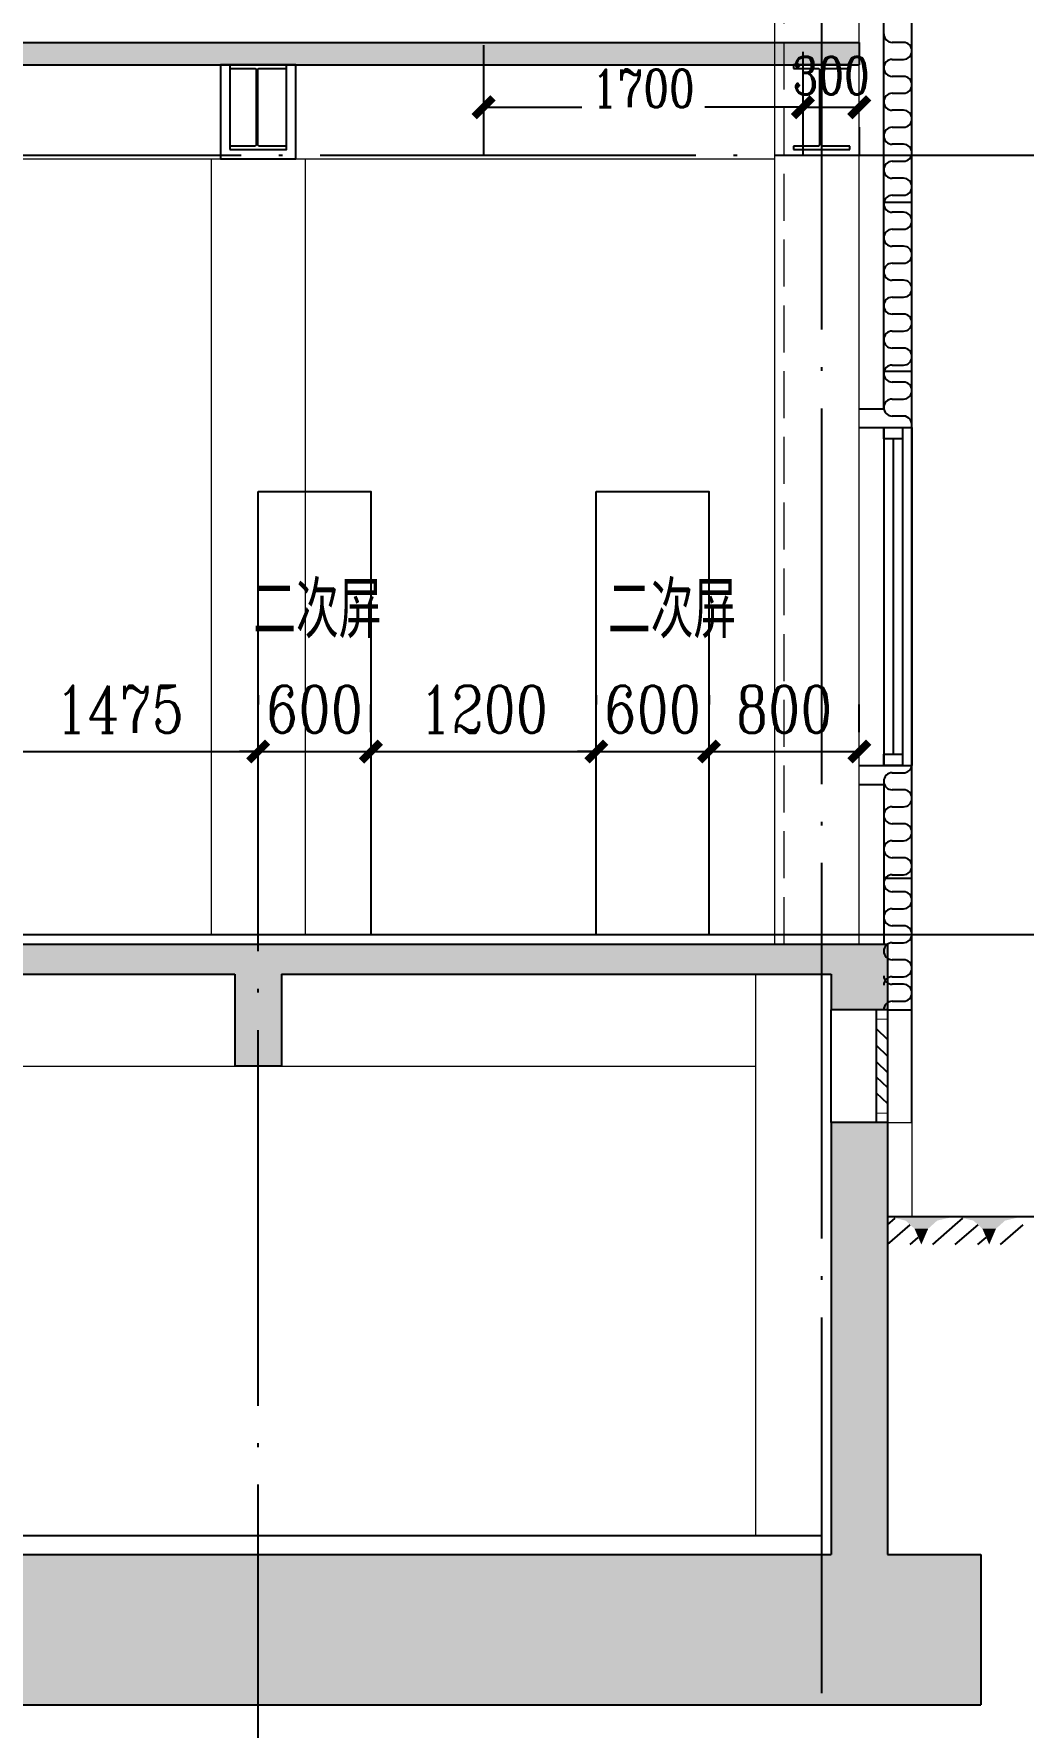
# Model space of a CAD drawing. Extents: x 3213259 to 3716512, y 332899 to 392399.
# Drawn here: x 3702854 to 3708121, y 372942 to 381957 of the extents above; entities that cross this region are included whole.
import ezdxf

# ---------------------------------------------------------------- set-up
doc = ezdxf.new("R2010")
doc.units = 0
doc.header["$LTSCALE"] = 1000
doc.header["$MEASUREMENT"] = 0
for name, pattern in [('DASH', [0.35, 0.25, -0.1]), ('DOTE', [2.42, 2, -0.2, 0.02, -0.2]), ('PHANTOM2', [31.75, 15.875, -3.175, 3.175, -3.175, 3.175, -3.175])]:
    doc.linetypes.add(name, pattern=pattern)
for name, color, linetype in [('A-Column', 1, 'Continuous'), ('A-Columnh', 252, 'Continuous'), ('A-ColumnS', 230, 'Continuous'), ('A-DOTE', 16, 'DOTE'), ('A-Hatch-分期', 251, 'Continuous'), ('A-Line2', 134, 'Continuous'), ('A-WallG', 2, 'Continuous'), ('A-Window', 151, 'Continuous'), ('AXIS', 3, 'Continuous'), ('PUB_DIM', 3, 'Continuous'), ('sun-电气设备', 6, 'Continuous'), ('Z-Green-line', 3, 'PHANTOM2')]:
    doc.layers.add(name, color=color, linetype=linetype)
for name, color, linetype, lineweight in [('A-Line1', 11, 'Continuous', 9), ('A-Pub-Text', 7, 'Continuous', 9), ('A-Wall', 2, 'Continuous', 9)]:
    doc.layers.add(name, color=color, linetype=linetype, lineweight=lineweight)
doc.styles.add('_TCH_DIM_T3', font='SIMPLEX.shx', dxfattribs={"width": 0.705882, "bigfont": 'GBCBIG'})
doc.styles.add('DIM_FONT', font='COMPLEX8.SHX', dxfattribs={"width": 0.6, "bigfont": 'HZITXT.SHX'})
doc.styles.add('HZ', font='complex8.shx', dxfattribs={"width": 0.8, "bigfont": 'hztxt.shx'})
doc.styles.add('sepd_yb2', font='sepd_gbe.shx', dxfattribs={"width": 0.8, "bigfont": 'sepd_gbc.shx'})
doc.dimstyles.new('_TCH_ARCH&&100', dxfattribs={"dimtxt": 297.5, "dimasz": 100, "dimexe": 250, "dimexo": 300, "dimgap": 126.25, "dimtad": 1, "dimdec": 0, "dimzin": 0, "dimdsep": 46, "dimtxsty": '_TCH_DIM_T3', "dimblk": 'ARCHTICK', "dimcen": 0.09, "dimclrt": 7, "dimazin": 2, "dimtfac": 1, "dimtdec": 0, "dimtix": 1, "dimtmove": 2, "dimatfit": 3, "dimfxl": 1, "dimtolj": 1, "dimtzin": 0, "dimarcsym": 0})
doc.dimstyles.new('DIMN', dxfattribs={"dimtxt": 300, "dimasz": 100, "dimexe": 250, "dimexo": 300, "dimgap": 100, "dimtad": 1, "dimdec": 0, "dimzin": 0, "dimdsep": 46, "dimtxsty": 'DIM_FONT', "dimblk": 'ARCHTICK', "dimcen": 0.09, "dimclrt": 7, "dimazin": 2, "dimtfac": 1, "dimtdec": 0, "dimtix": 1, "dimtmove": 2, "dimatfit": 3, "dimldrblk": 'ARCHTICK', "dimfxl": 1, "dimtolj": 1, "dimtzin": 0, "dimarcsym": 0})

# ---------------------------------------------------------------- blocks, each defined once
blk = doc.blocks.new('_ArchTick')
at = {"color": 0, "linetype": 'ByBlock', "const_width": 0.4}
blk.add_lwpolyline([(-0.5, -0.5), (0.5, 0.5)], dxfattribs=at)
blk = doc.blocks.new('*D366')
at = {"layer": 'AXIS', "color": 0, "lineweight": -2}
for p, q in [((3706948.3, 381860.7), (3706948.3, 381316.3)), ((3706948.3, 381566.3), (3707248.3, 381566.3)), ((3707248.3, 381460.7), (3707248.3, 381316.3))]:
    blk.add_line(p, q, dxfattribs=at)
at = {"layer": 'Defpoints', "color": 0}
for p in [(3706948.3, 382160.7), (3707248.3, 381760.7), (3707248.3, 381566.3)]:
    blk.add_point(p, dxfattribs=at)
at = {"layer": 'AXIS', "color": 0, "lineweight": -2, "xscale": 100, "yscale": 100, "zscale": 100, "rotation": 180}
blk.add_blockref('_ArchTick', (3706948.3, 381566.3), dxfattribs=at)
at = {"layer": 'AXIS', "color": 0, "lineweight": -2, "xscale": 100, "yscale": 100, "zscale": 100}
blk.add_blockref('_ArchTick', (3707248.3, 381566.3), dxfattribs=at)
at = {"layer": 'AXIS', "color": 7, "insert": (3707098.3, 381734.3), "char_height": 200, "attachment_point": 5, "style": 'HZ'}
blk.add_mtext('\\A1;300', dxfattribs=at)
blk = doc.blocks.new('*D365')
at = {"layer": 'AXIS', "color": 0, "lineweight": -2}
for p, q in [((3705248.3, 381895.6), (3705248.3, 381316.3)), ((3705248.3, 381566.3), (3705771.1, 381566.3)), ((3706948.3, 381566.3), (3706425.5, 381566.3)), ((3706948.3, 381595.6), (3706948.3, 381316.3))]:
    blk.add_line(p, q, dxfattribs=at)
at = {"layer": 'Defpoints', "color": 0}
for p in [(3705248.3, 382195.6), (3706948.3, 381895.6), (3706948.3, 381566.3)]:
    blk.add_point(p, dxfattribs=at)
at = {"layer": 'AXIS', "color": 0, "lineweight": -2, "xscale": 100, "yscale": 100, "zscale": 100, "rotation": 180}
blk.add_blockref('_ArchTick', (3705248.3, 381566.3), dxfattribs=at)
at = {"layer": 'AXIS', "color": 0, "lineweight": -2, "xscale": 100, "yscale": 100, "zscale": 100}
blk.add_blockref('_ArchTick', (3706948.3, 381566.3), dxfattribs=at)
at = {"layer": 'AXIS', "color": 7, "insert": (3706098.3, 381666.3), "char_height": 200, "attachment_point": 5, "style": 'HZ'}
blk.add_mtext('\\A1;1700', dxfattribs=at)
blk = doc.blocks.new('*D364')
at = {"layer": 'Defpoints', "color": 0}
for p in [(3706448.3, 378136), (3707248.3, 378136), (3707248.3, 377939.6)]:
    blk.add_point(p, dxfattribs=at)
at = {"layer": 'PUB_DIM', "color": 0, "lineweight": -2}
for p, q in [((3706448.3, 378436), (3706448.3, 378386)), ((3707248.3, 378239.6), (3707248.3, 378386)), ((3706448.3, 378136), (3707248.3, 378136))]:
    blk.add_line(p, q, dxfattribs=at)
at = {"layer": 'PUB_DIM', "color": 0, "lineweight": -2, "xscale": 100, "yscale": 100, "zscale": 100, "rotation": 180}
blk.add_blockref('_ArchTick', (3706448.3, 378136), dxfattribs=at)
at = {"layer": 'PUB_DIM', "color": 0, "lineweight": -2, "xscale": 100, "yscale": 100, "zscale": 100}
blk.add_blockref('_ArchTick', (3707248.3, 378136), dxfattribs=at)
at = {"layer": 'PUB_DIM', "color": 7, "insert": (3706848.3, 378361), "char_height": 250, "attachment_point": 5, "style": 'HZ'}
blk.add_mtext('\\A1;800', dxfattribs=at)
blk = doc.blocks.new('*D363')
at = {"layer": 'Defpoints', "color": 0}
for p in [(3705848.3, 378136), (3706448.3, 378136), (3706448.3, 377939.6)]:
    blk.add_point(p, dxfattribs=at)
at = {"layer": 'PUB_DIM', "color": 0, "lineweight": -2}
for p, q in [((3705848.3, 378436), (3705848.3, 378386)), ((3706448.3, 378239.6), (3706448.3, 378386)), ((3705848.3, 378136), (3705748.3, 378136)), ((3705848.3, 378136), (3706448.3, 378136)), ((3706448.3, 378136), (3706548.3, 378136))]:
    blk.add_line(p, q, dxfattribs=at)
at = {"layer": 'PUB_DIM', "color": 0, "lineweight": -2, "xscale": 100, "yscale": 100, "zscale": 100}
blk.add_blockref('_ArchTick', (3705848.3, 378136), dxfattribs=at)
at = {"layer": 'PUB_DIM', "color": 0, "lineweight": -2, "xscale": 100, "yscale": 100, "zscale": 100, "rotation": 180}
blk.add_blockref('_ArchTick', (3706448.3, 378136), dxfattribs=at)
at = {"layer": 'PUB_DIM', "color": 7, "insert": (3706148.3, 378361), "char_height": 250, "attachment_point": 5, "style": 'HZ'}
blk.add_mtext('\\A1;600', dxfattribs=at)
blk = doc.blocks.new('*D362')
at = {"layer": 'Defpoints', "color": 0}
for p in [(3704648.3, 378136), (3705848.3, 378136), (3705848.3, 377939.6)]:
    blk.add_point(p, dxfattribs=at)
at = {"layer": 'PUB_DIM', "color": 0, "lineweight": -2}
for p, q in [((3704648.3, 378436), (3704648.3, 378386)), ((3705848.3, 378239.6), (3705848.3, 378386)), ((3704648.3, 378136), (3705848.3, 378136))]:
    blk.add_line(p, q, dxfattribs=at)
at = {"layer": 'PUB_DIM', "color": 0, "lineweight": -2, "xscale": 100, "yscale": 100, "zscale": 100, "rotation": 180}
blk.add_blockref('_ArchTick', (3704648.3, 378136), dxfattribs=at)
at = {"layer": 'PUB_DIM', "color": 0, "lineweight": -2, "xscale": 100, "yscale": 100, "zscale": 100}
blk.add_blockref('_ArchTick', (3705848.3, 378136), dxfattribs=at)
at = {"layer": 'PUB_DIM', "color": 7, "insert": (3705248.3, 378361), "char_height": 250, "attachment_point": 5, "style": 'HZ'}
blk.add_mtext('\\A1;1200', dxfattribs=at)
blk = doc.blocks.new('*D361')
at = {"layer": 'Defpoints', "color": 0}
for p in [(3704048.3, 378136), (3704648.3, 378136), (3704648.3, 377939.6)]:
    blk.add_point(p, dxfattribs=at)
at = {"layer": 'PUB_DIM', "color": 0, "lineweight": -2}
for p, q in [((3704048.3, 378436), (3704048.3, 378386)), ((3704648.3, 378239.6), (3704648.3, 378386)), ((3704048.3, 378136), (3703948.3, 378136)), ((3704048.3, 378136), (3704648.3, 378136)), ((3704648.3, 378136), (3704748.3, 378136))]:
    blk.add_line(p, q, dxfattribs=at)
at = {"layer": 'PUB_DIM', "color": 0, "lineweight": -2, "xscale": 100, "yscale": 100, "zscale": 100}
blk.add_blockref('_ArchTick', (3704048.3, 378136), dxfattribs=at)
at = {"layer": 'PUB_DIM', "color": 0, "lineweight": -2, "xscale": 100, "yscale": 100, "zscale": 100, "rotation": 180}
blk.add_blockref('_ArchTick', (3704648.3, 378136), dxfattribs=at)
at = {"layer": 'PUB_DIM', "color": 7, "insert": (3704348.3, 378361), "char_height": 250, "attachment_point": 5, "style": 'HZ'}
blk.add_mtext('\\A1;600', dxfattribs=at)
blk = doc.blocks.new('*D373')
at = {"layer": 'Defpoints', "color": 0}
for p in [(3702573.3, 378136), (3704048.3, 378136), (3704048.3, 377939.6)]:
    blk.add_point(p, dxfattribs=at)
at = {"layer": 'PUB_DIM', "color": 0, "lineweight": -2}
for p, q in [((3702573.3, 378436), (3702573.3, 378386)), ((3704048.3, 378239.6), (3704048.3, 378386)), ((3702573.3, 378136), (3704048.3, 378136))]:
    blk.add_line(p, q, dxfattribs=at)
at = {"layer": 'PUB_DIM', "color": 0, "lineweight": -2, "xscale": 100, "yscale": 100, "zscale": 100, "rotation": 180}
blk.add_blockref('_ArchTick', (3702573.3, 378136), dxfattribs=at)
at = {"layer": 'PUB_DIM', "color": 0, "lineweight": -2, "xscale": 100, "yscale": 100, "zscale": 100}
blk.add_blockref('_ArchTick', (3704048.3, 378136), dxfattribs=at)
at = {"layer": 'PUB_DIM', "color": 7, "insert": (3703310.8, 378361), "char_height": 250, "attachment_point": 5, "style": 'HZ'}
blk.add_mtext('\\A1;1475', dxfattribs=at)
blk = doc.blocks.new('$LinePat$自然土壤')
at = {"color": 0}
for p, q in [((0, -90), (71, -19)), ((0, -300), (211, -89)), ((420, -300), (630, -90)), ((210, -300), (286, -224))]:
    blk.add_line(p, q, dxfattribs=at)
for points in [[(0, 0), (630, 0), (168, -45), (462, -45)], [(168, -45), (462, -45), (252, -132), (378, -132)], [(252, -132), (378, -132), (315, -300)]]:
    blk.add_solid(points, dxfattribs=at)
blk = doc.blocks.new('$LinePat$保温层')
at = {"color": 0}
for p, q in [((24, -24), (24, -56)), ((72, -56), (72, -24))]:
    blk.add_line(p, q, dxfattribs=at)
for centre, start, end in [((96, -24), 90, 180), ((0, -24), 0, 90), ((48, -56), 180, 0)]:
    blk.add_arc(centre, 24, start, end, dxfattribs=at)
blk = doc.blocks.new('*D403')
at = {"layer": 'AXIS', "color": 0, "lineweight": -2}
for p, q in [((3684968.3, 372822.3), (3684968.3, 370581.7)), ((3707528.3, 372822.3), (3707528.3, 370581.7)), ((3684968.3, 370831.7), (3707528.3, 370831.7))]:
    blk.add_line(p, q, dxfattribs=at)
at = {"layer": 'Defpoints', "color": 0}
for p in [(3684968.3, 373122.3), (3707528.3, 373122.3), (3707528.3, 370831.7)]:
    blk.add_point(p, dxfattribs=at)
at = {"layer": 'AXIS', "color": 0, "lineweight": -2, "xscale": 100, "yscale": 100, "zscale": 100, "rotation": 180}
blk.add_blockref('_ArchTick', (3684968.3, 370831.7), dxfattribs=at)
at = {"layer": 'AXIS', "color": 0, "lineweight": -2, "xscale": 100, "yscale": 100, "zscale": 100}
blk.add_blockref('_ArchTick', (3707528.3, 370831.7), dxfattribs=at)
at = {"layer": 'AXIS', "color": 7, "insert": (3696248.3, 371106.7), "char_height": 297.5, "attachment_point": 5, "style": '_TCH_DIM_T3'}
blk.add_mtext('\\A1;22560', dxfattribs=at)
blk = doc.blocks.new('*D400')
at = {"layer": 'AXIS', "color": 0, "lineweight": -2}
for p, q in [((3695048.3, 372822.3), (3695048.3, 371381.7)), ((3704048.3, 372822.3), (3704048.3, 371381.7)), ((3695048.3, 371631.7), (3704048.3, 371631.7))]:
    blk.add_line(p, q, dxfattribs=at)
at = {"layer": 'Defpoints', "color": 0}
for p in [(3695048.3, 373122.3), (3704048.3, 373122.3), (3704048.3, 371631.7)]:
    blk.add_point(p, dxfattribs=at)
at = {"layer": 'AXIS', "color": 0, "lineweight": -2, "xscale": 100, "yscale": 100, "zscale": 100, "rotation": 180}
blk.add_blockref('_ArchTick', (3695048.3, 371631.7), dxfattribs=at)
at = {"layer": 'AXIS', "color": 0, "lineweight": -2, "xscale": 100, "yscale": 100, "zscale": 100}
blk.add_blockref('_ArchTick', (3704048.3, 371631.7), dxfattribs=at)
at = {"layer": 'AXIS', "color": 7, "insert": (3699548.3, 371906.7), "char_height": 297.5, "attachment_point": 5, "style": '_TCH_DIM_T3'}
blk.add_mtext('\\A1;9000', dxfattribs=at)
blk = doc.blocks.new('*D399')
at = {"layer": 'AXIS', "color": 0, "lineweight": -2}
for p, q in [((3704048.3, 372822.3), (3704048.3, 371381.7)), ((3707048.3, 372822.3), (3707048.3, 371381.7)), ((3704048.3, 371631.7), (3707048.3, 371631.7))]:
    blk.add_line(p, q, dxfattribs=at)
at = {"layer": 'Defpoints', "color": 0}
for p in [(3704048.3, 373122.3), (3707048.3, 373122.3), (3707048.3, 371631.7)]:
    blk.add_point(p, dxfattribs=at)
at = {"layer": 'AXIS', "color": 0, "lineweight": -2, "xscale": 100, "yscale": 100, "zscale": 100, "rotation": 180}
blk.add_blockref('_ArchTick', (3704048.3, 371631.7), dxfattribs=at)
at = {"layer": 'AXIS', "color": 0, "lineweight": -2, "xscale": 100, "yscale": 100, "zscale": 100}
blk.add_blockref('_ArchTick', (3707048.3, 371631.7), dxfattribs=at)
at = {"layer": 'AXIS', "color": 7, "insert": (3705548.3, 371906.7), "char_height": 297.5, "attachment_point": 5, "style": '_TCH_DIM_T3'}
blk.add_mtext('\\A1;3000', dxfattribs=at)
blk = doc.blocks.new('*D398')
at = {"layer": 'AXIS', "color": 0, "lineweight": -2}
for p, q in [((3707048.3, 372822.3), (3707048.3, 371381.7)), ((3707528.3, 372822.3), (3707528.3, 371381.7)), ((3707048.3, 371631.7), (3706948.3, 371631.7)), ((3707048.3, 371631.7), (3707528.3, 371631.7)), ((3707528.3, 371631.7), (3707628.3, 371631.7))]:
    blk.add_line(p, q, dxfattribs=at)
at = {"layer": 'Defpoints', "color": 0}
for p in [(3707048.3, 373122.3), (3707528.3, 373122.3), (3707528.3, 371631.7)]:
    blk.add_point(p, dxfattribs=at)
at = {"layer": 'AXIS', "color": 0, "lineweight": -2, "xscale": 100, "yscale": 100, "zscale": 100}
blk.add_blockref('_ArchTick', (3707048.3, 371631.7), dxfattribs=at)
at = {"layer": 'AXIS', "color": 0, "lineweight": -2, "xscale": 100, "yscale": 100, "zscale": 100, "rotation": 180}
blk.add_blockref('_ArchTick', (3707528.3, 371631.7), dxfattribs=at)
at = {"layer": 'AXIS', "color": 7, "insert": (3707288.3, 371906.7), "char_height": 297.5, "attachment_point": 5, "style": '_TCH_DIM_T3'}
blk.add_mtext('\\A1;480', dxfattribs=at)

msp = doc.modelspace()

# ---------------------------------------------------------------- hatches: boundary and pattern name
at = {"layer": 'A-Columnh'}
for points in [[(3694848.264, 381790.967), (3707248.264, 381790.967), (3707248.264, 381910.967), (3694848.264, 381910.967)], [(3702273.264, 377004.301), (3702398.264, 376950.967), (3703923.264, 376950.967), (3704048.264, 377004.301), (3704048.264, 377110.967), (3702273.264, 377110.967)], [(3704048.264, 377004.301), (3704173.264, 376950.967), (3707098.264, 376950.967), (3707398.264, 377110.967), (3704048.264, 377110.967)], [(3707398.264, 377110.967), (3707098.264, 376950.967), (3707098.264, 376760.967), (3707398.264, 376760.967)], [(3704048.264, 377004.301), (3703923.264, 376950.967), (3703923.264, 376460.967), (3704173.264, 376460.967), (3704173.264, 376950.967)], [(3707098.264, 376160.967), (3707098.264, 373860.967), (3707181.598, 373594.301), (3707398.264, 373860.967), (3707398.264, 376160.967)], [(3695048.264, 373594.301), (3695048.264, 373060.967), (3707048.264, 373060.967), (3707181.598, 373594.301), (3707098.264, 373860.967), (3695173.264, 373860.967)], [(3707181.598, 373594.301), (3707048.264, 373060.967), (3707895.097, 373060.967), (3707895.097, 373860.967), (3707398.264, 373860.967)]]:
    msp.add_hatch(color=256, dxfattribs=at).paths.add_polyline_path(points)

# ---------------------------------------------------------------- linework, layer by layer
at = {"layer": 'A-Column'}
for p, q in [((3694848.264, 381910.967), (3707248.264, 381910.967)), ((3707248.264, 381910.967), (3707248.264, 381790.967)), ((3694848.264, 381790.967), (3707248.264, 381790.967)), ((3702273.264, 377110.967), (3704048.264, 377110.967)), ((3704048.264, 377110.967), (3707398.264, 377110.967)), ((3707398.264, 377110.967), (3707398.264, 376760.967)), ((3702398.264, 376950.967), (3703923.264, 376950.967)), ((3703923.264, 376950.967), (3703923.264, 376460.967)), ((3704173.264, 376950.967), (3707098.264, 376950.967)), ((3704173.264, 376950.967), (3704173.264, 376460.967)), ((3707098.264, 376950.967), (3707098.264, 376760.967)), ((3707398.264, 376760.967), (3707098.264, 376760.967)), ((3704173.264, 376460.967), (3703923.264, 376460.967)), ((3707398.264, 376160.967), (3707098.264, 376160.967)), ((3707098.264, 376160.967), (3707098.264, 373860.967)), ((3707398.264, 376160.967), (3707398.264, 373860.967)), ((3695173.264, 373860.967), (3707098.264, 373860.967)), ((3707398.264, 373860.967), (3707895.097, 373860.967)), ((3707895.097, 373860.967), (3707895.097, 373060.967)), ((3695048.264, 373060.967), (3707048.264, 373060.967)), ((3707048.264, 373060.967), (3707895.097, 373060.967))]:
    msp.add_line(p, q, dxfattribs=at)
at = {"layer": 'A-ColumnS'}
for p, q in [((3703898.264, 381790.967), (3703898.264, 381772.967)), ((3704198.264, 381790.967), (3703898.264, 381790.967)), ((3704198.264, 381772.967), (3704198.264, 381790.967)), ((3706898.264, 381790.967), (3706898.264, 381772.967)), ((3707198.264, 381790.967), (3706898.264, 381790.967)), ((3707198.264, 381772.967), (3707198.264, 381790.967)), ((3703898.264, 381772.967), (3704032.21, 381772.967)), ((3704032.21, 381772.967), (3704037.21, 381767.967)), ((3704037.21, 381767.967), (3704037.21, 381363.967)), ((3704047.21, 381767.967), (3704052.21, 381772.967)), ((3704047.21, 381363.967), (3704047.21, 381767.967)), ((3704052.21, 381772.967), (3704198.264, 381772.967)), ((3706898.264, 381772.967), (3707032.21, 381772.967)), ((3707032.21, 381772.967), (3707037.21, 381767.967)), ((3707037.21, 381767.967), (3707037.21, 381363.967)), ((3707047.21, 381767.967), (3707052.21, 381772.967)), ((3707047.21, 381363.967), (3707047.21, 381767.967)), ((3707052.21, 381772.967), (3707198.264, 381772.967)), ((3703898.264, 381358.967), (3703898.264, 381340.967)), ((3704032.21, 381358.967), (3703898.264, 381358.967)), ((3703898.264, 381340.967), (3704198.264, 381340.967)), ((3704037.21, 381363.967), (3704032.21, 381358.967)), ((3704052.21, 381358.967), (3704047.21, 381363.967)), ((3704198.264, 381358.967), (3704052.21, 381358.967)), ((3704198.264, 381340.967), (3704198.264, 381358.967)), ((3706898.264, 381358.967), (3706898.264, 381340.967)), ((3707032.21, 381358.967), (3706898.264, 381358.967)), ((3706898.264, 381340.967), (3707198.264, 381340.967)), ((3707037.21, 381363.967), (3707032.21, 381358.967)), ((3707052.21, 381358.967), (3707047.21, 381363.967)), ((3707198.264, 381358.967), (3707052.21, 381358.967)), ((3707198.264, 381340.967), (3707198.264, 381358.967))]:
    msp.add_line(p, q, dxfattribs=at)
for points in [[(3703848.264, 381290.967), (3704248.264, 381290.967), (3704248.264, 381790.967), (3703848.264, 381790.967)], [(3703898.264, 381340.967), (3704198.264, 381340.967), (3704198.264, 381790.967), (3703898.264, 381790.967)]]:
    msp.add_lwpolyline(points, close=True, dxfattribs=at)
at = {"layer": 'A-DOTE', "color": 1}
for p, q in [((3707048.264, 373122.255), (3707048.264, 387760.967)), ((3707048.264, 373122.255), (3707048.264, 387760.967)), ((3694848.264, 381910.967), (3707248.264, 381910.967)), ((3694698.264, 381310.967), (3708244.276, 381310.967)), ((3704048.264, 372232.766), (3704048.264, 378131.901)), ((3694698.264, 377160.967), (3708244.276, 377160.967))]:
    msp.add_line(p, q, dxfattribs=at)
at = {"layer": 'A-Hatch-分期'}
for p, q in [((3707483.264, 379921.629), (3707423.264, 379921.629)), ((3707423.264, 378022.364), (3707483.264, 378022.364))]:
    msp.add_line(p, q, dxfattribs=at)
for centre, start_param, end_param in [((3707423.264, 379966.85), 1.57079633, 3.14159265), ((3707483.264, 379876.409), 4.36391552, 6.28318531), ((3707423.264, 377977.144), 0, 1.57079633), ((3707483.264, 378067.585), 3.14159265, 4.56552008)]:
    msp.add_ellipse(centre, major_axis=(0, 45.221), ratio=0.99512195, start_param=start_param, end_param=end_param, dxfattribs=at)
at = {"layer": 'A-Line1'}
for p, q in [((3707248.264, 377110.967), (3707248.264, 387560.967)), ((3706798.264, 377110.967), (3706798.264, 386763.646)), ((3695248.264, 381290.967), (3706798.264, 381290.967)), ((3703798.264, 381290.967), (3703798.264, 377160.967)), ((3704298.264, 381290.967), (3704298.264, 377160.967)), ((3706698.264, 373960.967), (3706698.264, 376950.967)), ((3702498.264, 376460.967), (3706698.264, 376460.967))]:
    msp.add_line(p, q, dxfattribs=at)
at = {"layer": 'A-Line1', "linetype": 'DASH'}
msp.add_line((3706848.264, 377110.967), (3706848.264, 386760.967), dxfattribs=at)
at = {"layer": 'A-Line2'}
for p, q in [((3695398.264, 377160.967), (3707248.264, 377160.967)), ((3707048.264, 373960.967), (3695173.264, 373960.967))]:
    msp.add_line(p, q, dxfattribs=at)
at = {"layer": 'A-Wall'}
msp.add_line((3707398.264, 376160.967), (3707528.264, 376160.967), dxfattribs=at)
msp.add_lwpolyline([(3707528.264, 376160.967), (3707528.264, 375660.967)], dxfattribs=at)
at = {"layer": 'A-WallG', "color": 6}
for p, q in [((3707528.264, 376760.967), (3707528.264, 382860.967)), ((3707378.264, 379960.967), (3707378.264, 382760.967)), ((3707378.264, 381060.967), (3707528.264, 381060.967)), ((3707378.264, 380160.967), (3707528.264, 380160.967)), ((3707248.264, 379960.967), (3707378.264, 379960.967)), ((3707248.264, 379860.967), (3707528.264, 379860.967)), ((3707528.264, 379860.967), (3707528.264, 378060.967)), ((3707248.264, 378060.967), (3707528.264, 378060.967)), ((3707248.264, 377960.967), (3707378.264, 377960.967)), ((3707378.264, 377460.967), (3707528.264, 377460.967)), ((3707398.264, 376760.967), (3707528.264, 376760.967))]:
    msp.add_line(p, q, dxfattribs=at)
msp.add_lwpolyline([(3707378.264, 377960.967), (3707378.264, 377110.967)], dxfattribs=at)
at = {"layer": 'A-Window'}
for p, q in [((3707378.264, 379860.967), (3707378.264, 378060.967)), ((3707428.264, 379800.967), (3707428.264, 378120.967)), ((3707478.264, 379860.967), (3707478.264, 378060.967)), ((3707098.264, 376160.967), (3707098.264, 376760.967)), ((3707338.264, 376760.967), (3707338.264, 376160.967)), ((3707398.264, 376760.967), (3707398.264, 376160.967)), ((3707528.264, 376160.967), (3707528.264, 376760.967))]:
    msp.add_line(p, q, dxfattribs=at)
for points in [[(3707378.264, 379860.967), (3707478.264, 379860.967), (3707478.264, 379800.967), (3707378.264, 379800.967)], [(3707378.264, 378120.967), (3707478.264, 378120.967), (3707478.264, 378060.967), (3707378.264, 378060.967)]]:
    msp.add_lwpolyline(points, close=True, dxfattribs=at)
at = {"layer": 'A-Window', "const_width": 5}
for points in [[(3707338.264, 376760.967), (3707398.264, 376760.967), (3707398.264, 376710.967), (3707338.264, 376710.967)], [(3707338.264, 376210.967), (3707398.264, 376210.967), (3707398.264, 376160.967), (3707338.264, 376160.967)]]:
    msp.add_lwpolyline(points, close=True, dxfattribs=at)
at = {"layer": 'A-Window'}
for points in [[(3707338.264, 376710.967), (3707338.264, 376660.967), (3707398.264, 376603.232), (3707398.264, 376553.232)], [(3707338.264, 376622.457), (3707338.264, 376572.457), (3707398.264, 376514.722), (3707398.264, 376464.722)], [(3707338.264, 376534.89), (3707338.264, 376484.89), (3707398.264, 376427.155), (3707398.264, 376377.155)], [(3707338.264, 376453.946), (3707338.264, 376403.946), (3707398.264, 376346.211), (3707398.264, 376296.211)], [(3707338.264, 376368.702), (3707338.264, 376318.702), (3707398.264, 376260.967), (3707398.264, 376210.967)]]:
    msp.add_lwpolyline(points, dxfattribs=at)
at = {"layer": 'sun-电气设备'}
for points in [[(3704048.264, 379520.552), (3704648.264, 379520.552), (3704648.264, 377160.552), (3704048.264, 377160.552)], [(3705848.264, 379520.552), (3706448.264, 379520.552), (3706448.264, 377160.552), (3705848.264, 377160.552)]]:
    msp.add_lwpolyline(points, close=True, dxfattribs=at)
at = {"layer": 'Z-Green-line'}
msp.add_line((3707398.264, 375660.967), (3709682.143, 375660.967), dxfattribs=at)

# ---------------------------------------------------------------- block references
at = {"layer": 'A-Hatch-分期', "xscale": 1.884191176097374, "yscale": 1.874999999534339, "zscale": 1.874999999528504, "rotation": 90}
for p in [(3707378.264, 381775.673), (3707378.264, 381594.791), (3707378.264, 381413.909), (3707378.264, 381233.026), (3707378.264, 381052.144), (3707378.264, 380871.262), (3707378.264, 380690.379), (3707378.264, 380509.497), (3707378.264, 380328.614), (3707378.264, 380147.732), (3707378.264, 379966.85), (3707378.264, 377796.262), (3707378.264, 377615.379), (3707378.264, 377434.497), (3707378.264, 377253.614), (3707378.264, 377072.732), (3707378.264, 376891.85), (3707378.264, 376760.967)]:
    msp.add_blockref('$LinePat$保温层', p, dxfattribs=at)
at = {"layer": 'Z-Green-line', "xscale": 0.5732712529134005, "yscale": 0.5, "zscale": 0.5}
for p in [(3707398.264, 375660.967), (3707759.425, 375660.967)]:
    msp.add_blockref('$LinePat$自然土壤', p, dxfattribs=at)

# ---------------------------------------------------------------- texts
at = {"layer": 'A-Pub-Text', "style": 'sepd_yb2', "width": 0.8}
for p in [(3704021.373, 378739.666), (3705909.558, 378739.666)]:
    msp.add_text('二次屏', height=300, dxfattribs=at).set_placement(p)

# ---------------------------------------------------------------- dimensions: what is measured, and where the dimension line sits
at = {"layer": 'AXIS'}
for base, p1, p2, picture, middle in [((3706948.264, 381566.267), (3705248.264, 382195.609), (3706948.264, 381895.609), '*D365', (3706098.264, 381666.267)), ((3707248.264, 381566.267), (3706948.264, 382160.675), (3707248.264, 381760.675), '*D366', (3707098.264, 381734.328))]:
    dim = msp.add_linear_dim(base=base, p1=p1, p2=p2, dimstyle='_TCH_ARCH&&100', override={"dimtxt": 200, "dimgap": 100, "dimtxsty": 'HZ', "dimblk": 'ArchTick'}, dxfattribs=at)
    dim.commit()
    dim.dimension.update_dxf_attribs({"geometry": picture, "text_midpoint": middle, "dimtype": 128})
for p1, p2, distance, picture, middle in [((3684968.264, 373122.255), (3707528.264, 373122.255), -2290.539, '*D403', (3696248.264, 371106.716)), ((3695048.264, 373122.255), (3704048.264, 373122.255), -1490.539, '*D400', (3699548.264, 371906.716)), ((3704048.264, 373122.255), (3707048.264, 373122.255), -1490.539, '*D399', (3705548.264, 371906.716)), ((3707048.264, 373122.255), (3707528.264, 373122.255), -1490.539, '*D398', (3707288.264, 371906.716))]:
    dim = msp.add_aligned_dim(p1=p1, p2=p2, distance=distance, dimstyle='_TCH_ARCH&&100', dxfattribs=at)
    dim.commit()
    dim.dimension.update_dxf_attribs({"geometry": picture, "text_midpoint": middle})
at = {"layer": 'PUB_DIM'}
for base, p1, p2, picture, middle in [((3704048.264, 378136.025), (3702573.319, 378136.025), (3704048.264, 377939.616), '*D373', (3703310.792, 378361.025)), ((3704648.264, 378136.025), (3704048.264, 378136.025), (3704648.264, 377939.616), '*D361', (3704348.264, 378361.025)), ((3705848.264, 378136.025), (3704648.264, 378136.025), (3705848.264, 377939.616), '*D362', (3705248.264, 378361.025)), ((3706448.264, 378136.025), (3705848.264, 378136.025), (3706448.264, 377939.616), '*D363', (3706148.264, 378361.025)), ((3707248.264, 378136.025), (3706448.264, 378136.025), (3707248.264, 377939.616), '*D364', (3706848.264, 378361.025))]:
    dim = msp.add_linear_dim(base=base, p1=p1, p2=p2, dimstyle='DIMN', override={"dimtxt": 250, "dimtxsty": 'HZ', "dimblk": 'ArchTick'}, dxfattribs=at)
    dim.commit()
    dim.dimension.update_dxf_attribs({"geometry": picture, "text_midpoint": middle})

doc.saveas('drawing.dxf')
